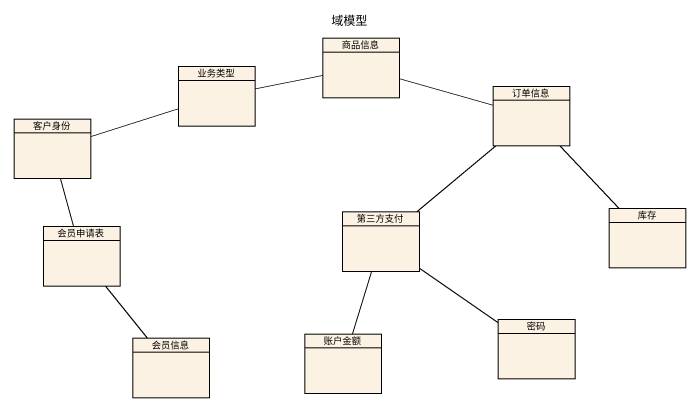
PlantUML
@startuml
title 域模型
hide circle
hide empty members
class 商品信息
class 业务类型
class 客户身份
class 订单信息
class 会员申请表
class 第三方支付
class 库存
class 会员信息
class 账户金额
class 密码
商品信息 -right- 订单信息
业务类型 -right- 商品信息
业务类型 -left- 客户身份
客户身份 -- 会员申请表
订单信息 -- 第三方支付
订单信息 -- 库存
会员申请表 -- 会员信息
第三方支付 -- 账户金额
第三方支付 -- 密码
@enduml
